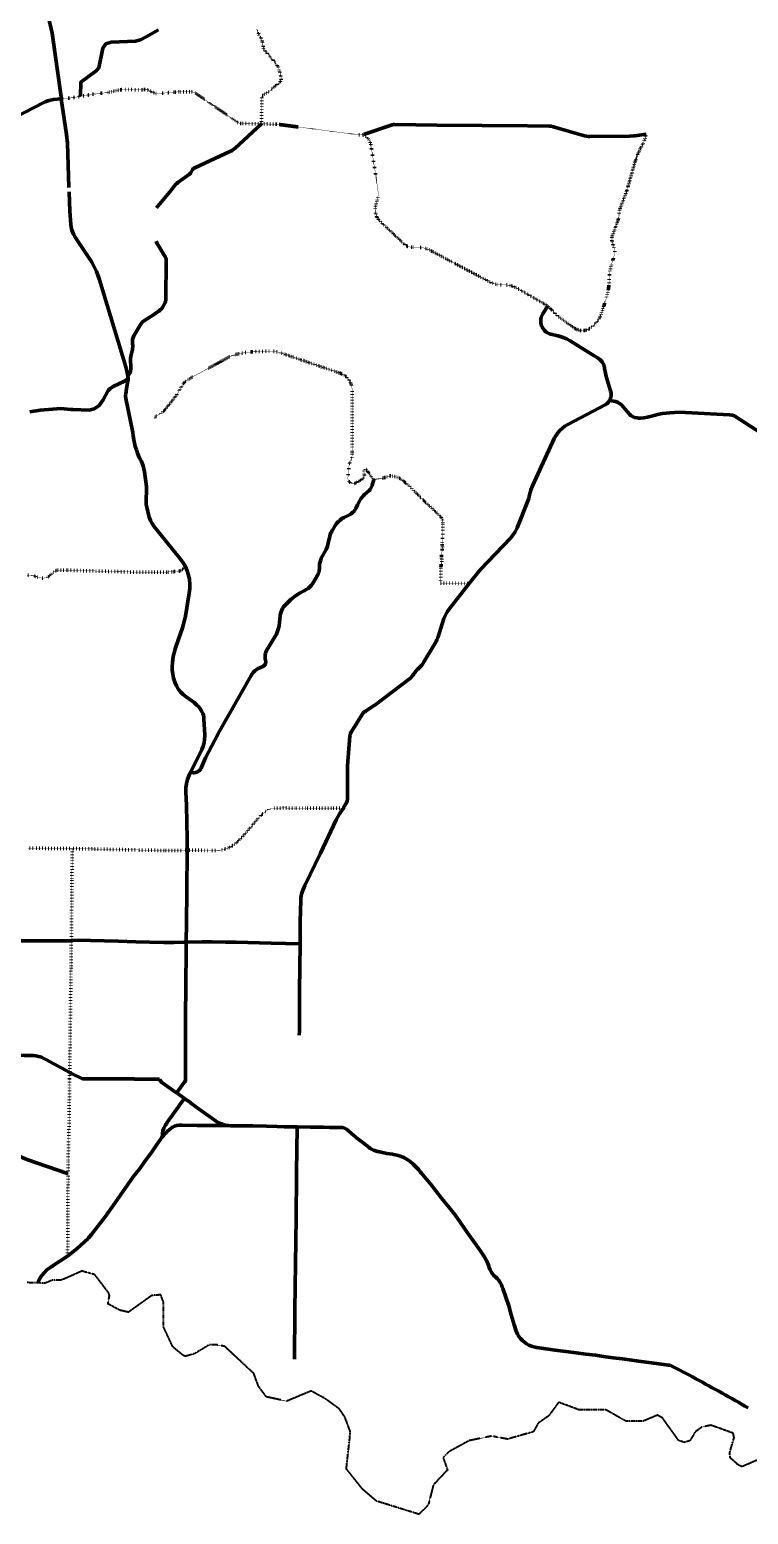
# Model space of a CAD drawing. Header units: feet. Extents: x -383819 to -15998, y -152022 to 104900.
# Drawn here: x -255877 to -214198, y -131442 to -45353 of the extents above; entities that cross this region are included whole.
import ezdxf

# ---------------------------------------------------------------- set-up
doc = ezdxf.new("R2010")
doc.units = ezdxf.units.FT
doc.linetypes.add('DOTTED', pattern=[1.5, 0.3, -1.2])
doc.linetypes.add('LONG_DASH_SHORT_DASH', pattern=[9.9, 6, -1.2, 1.5, -1.2])
for name, color, linetype, lineweight in [('11', 7, 'LONG_DASH_SHORT_DASH', 40), ('42', 7, 'DOTTED', 200), ('43', 7, 'DOTTED', 200), ('58', 7, 'Continuous', 200), ('59', 7, 'Continuous', 200), ('60', 7, 'Continuous', 200)]:
    doc.layers.add(name, color=color, linetype=linetype, lineweight=lineweight)

msp = doc.modelspace()

# ---------------------------------------------------------------- linework, layer by layer
at = {"layer": '11'}
for points in [[(-219465.39, -125694.33), (-220279, -126034), (-221307, -126034), (-222443, -125393), (-224015, -125384), (-225200, -124947), (-225770.25, -125728.66), (-226387.88, -126157.83), (-226662.37, -126655.67), (-228162, -127083), (-229094, -126908), (-230385, -127170), (-231559, -127811), (-231899, -128151), (-231647, -128869), (-232462, -129733), (-232763, -130908), (-233297, -131442), (-235764, -130675), (-236580, -129976), (-237511, -128811), (-237308, -126991), (-237288, -126622), (-237599, -125796), (-237909, -125340), (-238754, -124724), (-239559, -124292), (-240976, -124884), (-242151, -124631), (-242607, -124020), (-242879, -123272), (-244570, -121704), (-245075, -121607), (-245482, -121626), (-246301.84, -122123.64), (-246831, -122277), (-246979.51, -122226.64), (-247579.98, -121728.81), (-248111.82, -120578.63), (-248120.4, -119136.62), (-248274.8, -118716.04), (-248789.49, -118750.37), (-250151, -119723), (-250655, -119607), (-251335, -119238), (-251247.1, -118763.24), (-251296, -118607), (-252104, -117541), (-252851.2, -117338.39), (-253889.15, -117801.9), (-254103.6, -117870.57), (-254523.93, -117853.4), (-254977, -118036), (-256016, -118007)], [(-213495.04, -128217.84), (-214558.72, -128681.35), (-214781.75, -128578.35), (-215244.97, -128166.34), (-215279.28, -127874.51), (-215021.94, -126999), (-215073.41, -126741.5), (-216360.12, -126278), (-216891.96, -126381), (-217286.55, -126672.83), (-217578.21, -127170.67), (-217921.33, -127273.67), (-218247.3, -127153.5), (-219165.13, -125865.99), (-219465.39, -125694.33)]]:
    msp.add_lwpolyline(points, dxfattribs=at)
at = {"layer": '42'}
for points in [[(-242435.63, -50815.91), (-242409.29, -49259.95), (-242406.46, -49242.33), (-242401.8, -49225.09), (-242395.37, -49208.44), (-242387.23, -49192.55), (-242377.48, -49177.6), (-242366.22, -49163.75), (-242353.57, -49151.16), (-242339.67, -49139.95), (-242331.88, -49134.64), (-242131.38, -49020.61), (-241932, -48884.18), (-241754.01, -48733.35), (-241587.61, -48575.34), (-241381.92, -48415.22), (-241360.21, -48392.33), (-241341, -48367.3), (-241324.52, -48340.4), (-241310.95, -48311.93), (-241300.42, -48282.19), (-241293.06, -48251.51), (-241288.94, -48220.23), (-241288.12, -48188.69), (-241290.6, -48157.24), (-241296.1, -48127.28), (-241364.81, -47829.13), (-241397.5, -47699.25), (-241443.59, -47573.49), (-241502.57, -47453.24), (-241573.8, -47339.82), (-241625.87, -47270.88), (-242126.37, -46692.92), (-242260.86, -46529.38), (-242278.43, -46500.98), (-242299.1, -46459.67), (-242315.34, -46416.42), (-242326.97, -46371.71), (-242374.39, -46089.55), (-242385.45, -46037.23), (-242405.59, -45972.61), (-242432.38, -45910.45), (-242495.4, -45779.58), (-242599.31, -45579.91), (-242714.91, -45314.63)], [(-249611.68, -48846.76), (-250066.97, -48821), (-250401.71, -48816.31), (-250654.52, -48842.08), (-251414.13, -49006.04), (-252095.31, -49078.65), (-253468.21, -49310.54), (-254037.04, -49364.41)], [(-249595.29, -48849.11), (-249360.04, -48849.11), (-249211.4, -48816.31), (-249076.8, -48828.02), (-248557.13, -49059.91), (-248449.45, -49059.91)], [(-242435.63, -50815.91), (-243619.44, -50796.3), (-243640.34, -50796.35), (-243667.68, -50793.89), (-243694.61, -50788.58), (-243720.83, -50780.49), (-243746.07, -50769.7), (-243770.04, -50756.33), (-246272.84, -49028.39), (-246298.16, -49012.04), (-246334.83, -48992.82), (-246373.3, -48977.55), (-246413.15, -48966.37), (-246453.96, -48959.42), (-246495.27, -48956.78), (-246536.63, -48958.47), (-247122.8, -48956.63), (-247123.91, -48956.62), (-247445.61, -48971.18), (-248446, -49061.11)], [(-236493.1, -51420.1), (-236614.26, -51439.96), (-236736.82, -51447.04), (-236859.46, -51441.27), (-241434.37, -50847.61), (-241610.78, -50830.29), (-241663.21, -50828.71), (-242435.63, -50815.91)], [(-231329.54, -58851.33), (-232481.24, -58236.22), (-232513.52, -58216.75), (-232685.52, -58127.18), (-232865.94, -58056.08), (-233052.81, -58004.23), (-233244.07, -57972.19), (-233412.63, -57961.85), (-233437.42, -57960.33), (-233462.63, -57961.41), (-233610.87, -57967.88), (-233643.96, -57970.42), (-233718.28, -57970.48), (-233792.2, -57962.77), (-233864.92, -57947.37), (-233935.62, -57924.46), (-234003.54, -57894.29), (-234067.94, -57857.18), (-234128.1, -57813.54), (-235551.72, -56470.13), (-235587.5, -56433.15), (-235650.17, -56357.12), (-235704.55, -56274.94), (-235750.04, -56187.54), (-235786.14, -56095.85), (-235812.46, -56000.9), (-235828.72, -55903.71), (-235834.72, -55805.36), (-235830.41, -55706.92), (-235815.84, -55609.47), (-235681.43, -55061.87), (-235667.16, -54943.33), (-235665.35, -54823.95), (-235668.46, -54772.17), (-235775.39, -53982.09), (-236081.83, -52086.97), (-236098.18, -51996.77), (-236123.86, -51908.76), (-236158.61, -51823.93), (-236202.03, -51743.19), (-236253.65, -51667.43), (-236312.91, -51597.49), (-236352.32, -51558.2), (-236385.66, -51529.96), (-236421.78, -51505.35), (-236460.26, -51484.66), (-236500.7, -51468.11), (-236542.65, -51455.87), (-236585.64, -51448.08), (-236629.22, -51444.83), (-236638.45, -51444.73)], [(-225836.64, -61388.41), (-225894.48, -61343.03), (-226099.15, -61214.57), (-227609.93, -60340.34), (-227711.27, -60289.4), (-227861.2, -60230.12), (-228016.51, -60186.82), (-228175.49, -60160), (-228336.41, -60149.95), (-228427.45, -60154.08), (-228602.82, -60148.09), (-228776.6, -60123.79), (-228946.9, -60081.47), (-229111.83, -60021.57), (-231284.77, -58875.24), (-231329.54, -58851.33)], [(-253411.39, -92835.56), (-253436.39, -92836.09), (-255570.59, -92819.71), (-255969.35, -92814.76)], [(-253461.36, -98139.93), (-253442.28, -96299.63), (-253427.87, -94625.31), (-253411.62, -92860.56), (-253411.39, -92835.56)], [(-249663.72, -92916.11), (-253386.39, -92836.06), (-253411.39, -92835.56)], [(-246740.15, -92937.23), (-246955.35, -92941.56), (-248082.28, -92946.66), (-248713.58, -92938.46), (-249666.09, -92918.83)], [(-253555.94, -105828.75), (-253517.97, -102715.12), (-253494.58, -100840.68), (-253494.27, -100815.68), (-253493.12, -100790.68), (-253479.43, -99734.48), (-253461.37, -98140.67), (-253461.36, -98139.93)], [(-253589.96, -108796.21), (-253566.39, -106171.67), (-253555.94, -105828.75)], [(-253650.63, -111680.32), (-253645.86, -110916.35), (-253590.1, -108811.49), (-253589.96, -108796.21)], [(-253677.02, -116468.61), (-253676.85, -116438.26), (-253671.62, -115480.16), (-253665.89, -114124.05), (-253650.63, -111680.32)]]:
    msp.add_lwpolyline(points, dxfattribs=at)
at = {"layer": '43'}
for points in [[(-225836.64, -61388.41), (-225704.36, -61492.18), (-225530.87, -61660.39), (-225403.84, -61809.36), (-225313.44, -61904.04), (-225175.34, -62024.86), (-224264.09, -62668.73), (-224213.94, -62699.34), (-224138.42, -62736.67), (-224059.41, -62765.9), (-223977.79, -62786.72), (-223894.43, -62798.89), (-223810.26, -62802.27), (-223726.19, -62796.84), (-223643.15, -62782.66), (-223562.05, -62759.87), (-223483.78, -62728.73), (-223409.19, -62689.57), (-223339.1, -62642.84), (-223115.54, -62438.5), (-222914.56, -62211.91), (-222903.64, -62198.13), (-222853.01, -62126.81), (-222810.11, -62050.59), (-222778.02, -61977.22), (-222625.73, -61520.2), (-222407.42, -60830.71), (-222330.21, -60520.69), (-222285.83, -60204.29), (-222278.57, -60100.63), (-222261.53, -59703.69), (-222231.77, -59397.72), (-222170.2, -59096.53), (-222136.57, -58977.39), (-221969.78, -58432.53), (-221954.33, -58351.23), (-221947.47, -58268.77), (-221949.27, -58186.04), (-221959.7, -58103.94), (-221978.66, -58023.39), (-221983.71, -58006.73), (-222086.92, -57691.98), (-222103.1, -57624.66), (-222112.16, -57556.02), (-222114, -57486.8), (-222108.58, -57417.77), (-222095.99, -57349.69), (-222076.34, -57283.3), (-222067.11, -57258.76), (-221781.04, -56480.66), (-221743.85, -56378.07), (-221717.58, -56272.15), (-221702.53, -56164.07), (-221701.15, -56146.32), (-221690.98, -55910.43), (-221669.38, -55812.14), (-221637.63, -55716.65), (-221619.96, -55674.53), (-221308.18, -54857.92), (-221298.65, -54832.97), (-221290.58, -54807.92), (-221140, -54340.29), (-220776.46, -53033.73), (-220622.09, -52592.93), (-220422.49, -52170.68), (-220319.28, -51989.3), (-220247.92, -51839.61), (-220192.59, -51683.28), (-220192.46, -51682.83), (-220122.57, -51407.59)], [(-236827.49, -71562.42), (-236853.72, -71579.62), (-236924.94, -71626.31), (-236951.88, -71641.71), (-236982.77, -71655.47), (-237014.93, -71665.92), (-237048, -71672.95), (-237081.63, -71676.49), (-237115.44, -71676.49), (-237149.07, -71672.96), (-237182.14, -71665.93), (-237214.3, -71655.48), (-237245.19, -71641.73), (-237274.47, -71624.83), (-237301.83, -71604.96), (-237326.95, -71582.33), (-237349.58, -71557.21), (-237369.46, -71529.86), (-237386.36, -71500.58), (-237400.12, -71469.69), (-237410.57, -71437.53), (-237417.6, -71404.46), (-237421.14, -71370.83), (-237421.14, -71337.02), (-237357.08, -70665.35), (-237345.15, -70580.61), (-237324.43, -70497.58), (-237295.15, -70417.17), (-237289.56, -70404.32), (-237231.04, -70265.31), (-237199.18, -70163.05), (-237178.18, -70058.02), (-237168.27, -69951.36), (-237169.57, -69844.26), (-237170.69, -69828.77), (-237180.98, -69690), (-237177.48, -66300.58), (-237176.71, -66280.9), (-237179.2, -66172.77), (-237192.97, -66065.49), (-237217.89, -65960.23), (-237253.67, -65858.16), (-237299.92, -65760.39), (-237356.14, -65667.98), (-237421.71, -65581.96), (-237495.91, -65503.27), (-237577.93, -65432.76), (-237666.88, -65371.21), (-237761.76, -65319.3), (-237861.56, -65277.59), (-241378.65, -64073.77), (-241491.91, -64043.57), (-241702.6, -64005.31), (-241916.14, -63989.29), (-242978.51, -64031.92), (-243347.45, -64073.63), (-243798.23, -64155.52), (-243961.62, -64195.96), (-244152.41, -64263.14), (-244335.14, -64349.9), (-246630.16, -65597.47), (-246699.76, -65638.2), (-246792.21, -65704.07), (-246877.27, -65779.24), (-246954, -65862.88), (-247021.57, -65954.09), (-247238.62, -66340.88), (-247263.89, -66385.1), (-247378.99, -66559.12), (-247869.67, -67197.64), (-247980.17, -67337.72), (-248104.71, -67465.48), (-248241.92, -67579.52), (-248390.3, -67678.6), (-248448.16, -67711.49), (-248448.74, -67711.87), (-248596.58, -67818.34), (-248667.4, -67881.58)], [(-235925.82, -71435.74), (-236116.49, -71204.64), (-236323.73, -70892.88), (-236329.18, -70884.57), (-236335.56, -70876.76), (-236342.72, -70869.65), (-236350.59, -70863.33), (-236359.07, -70857.87), (-236368.08, -70853.32), (-236377.51, -70849.74), (-236387.26, -70847.17), (-236397.24, -70845.63), (-236407.31, -70845.14), (-236417.39, -70845.7), (-236427.35, -70847.32), (-236437.08, -70849.97), (-236446.49, -70853.62), (-236455.46, -70858.23), (-236463.9, -70863.76), (-236471.72, -70870.14), (-236478.82, -70877.3), (-236485.14, -70885.17), (-236490.61, -70893.65), (-236495.15, -70902.66), (-236498.73, -70912.09), (-236501.31, -70921.85), (-236502.85, -70931.82), (-236503.34, -70941.9), (-236502.77, -70951.97), (-236493.51, -71001.02), (-236466.53, -71142.45), (-236465.44, -71155.21), (-236465.14, -71184.65), (-236467.92, -71213.97), (-236473.75, -71242.83), (-236482.56, -71270.92), (-236494.27, -71297.94), (-236508.73, -71323.59), (-236525.79, -71347.59), (-236545.27, -71369.67), (-236566.96, -71389.59), (-236590.6, -71407.14), (-236592.83, -71408.6), (-236827.49, -71562.42)], [(-230383.28, -77459.61), (-230411.78, -77459.52), (-232046.28, -77454.59), (-232024.82, -76578.08), (-232021.76, -76459.81), (-232006.35, -76342.51), (-231978.76, -76227.46), (-231972.03, -76205.52), (-231967.01, -76177.17), (-231964.99, -76148.45), (-231965.98, -76119.67), (-231969.97, -76091.15), (-231976.91, -76063.21), (-231979.1, -76056.37), (-231988.78, -76015.63), (-231994.16, -75974.09), (-231995.16, -75932.22), (-231992.89, -75899.58), (-231957.48, -75543.94), (-231942.11, -75442.08), (-231937.38, -75382.26), (-231938.93, -75322.27), (-231945.6, -75269.11), (-231953.44, -75191.13), (-231953.08, -75112.76), (-231951.61, -75092.06), (-231907.69, -74478.89), (-231910.53, -74120.45), (-231911.35, -73920.42), (-231911.73, -73913.43), (-231918.05, -73858.08), (-231930.13, -73803.69), (-231947.82, -73750.87), (-231970.93, -73700.18), (-231999.22, -73652.19), (-232032.37, -73607.41), (-232070.02, -73566.35), (-232478.83, -73156.84), (-232837.27, -72831.83), (-232841.86, -72828.09), (-233058.18, -72628.92), (-233322.14, -72358.71), (-233385.62, -72286.75), (-233809.55, -71861.28), (-234198.59, -71525.74), (-234314.05, -71433.93), (-234385.84, -71388.78), (-234474.75, -71344.23), (-234567.83, -71309.22), (-234839.17, -71232.35), (-234863.85, -71227.13), (-234898.36, -71223.03), (-234933.12, -71222.57), (-234967.74, -71225.73), (-235001.83, -71232.5), (-235035.03, -71242.8), (-235291.7, -71327.57), (-235329.31, -71340.44), (-235436.84, -71368.89), (-235546.76, -71385.95), (-235925.82, -71435.74)], [(-248772.43, -76809.24), (-247909.23, -76804.18), (-247582.44, -76787.98), (-247569.94, -76786.68), (-247234.79, -76753.14), (-247193.96, -76746.02), (-247154.11, -76734.68), (-247115.65, -76719.23), (-247079.02, -76699.85), (-247044.62, -76676.74), (-247012.82, -76650.17), (-246988.77, -76625.81), (-246949.16, -76582.04), (-246914.34, -76534.38), (-246884.69, -76483.33), (-246880.58, -76474.62), (-246868.6, -76449.21)], [(-256024.34, -76995.27), (-255799.61, -76981.21), (-255677.89, -77014), (-255345.49, -77126.43), (-255111.4, -77159.23), (-254830.5, -77117.07), (-254493.42, -76798.51), (-254324.88, -76700.14), (-253952.7, -76700.14), (-253737.34, -76700.14)], [(-253737.34, -76695.45), (-249453.58, -76817.25), (-248767.73, -76812.57)], [(-246740.15, -92937.23), (-246725.92, -92936.94), (-245447.38, -92941.78), (-244987.06, -92944.91), (-244962.05, -92945.08), (-244937.06, -92941.93), (-244768.46, -92920.68), (-244578.49, -92876.17), (-244394.2, -92812.06), (-244217.63, -92729.02), (-244050.71, -92627.99), (-243895.26, -92510.06), (-243752.99, -92376.53), (-243728.94, -92351), (-243597.56, -92214.75), (-243193.47, -91759.76), (-242631.39, -91085.02), (-242468.9, -90917.49), (-242393.25, -90850.39), (-242182.82, -90672.07), (-242174.34, -90665.39), (-242103.79, -90616.27), (-242028.49, -90574.8), (-241949.27, -90541.43), (-241866.99, -90516.52), (-241782.56, -90500.35), (-241696.9, -90493.09), (-241214, -90483.98), (-240478.1, -90487.78), (-239844.64, -90488.25), (-238952.07, -90497.16), (-238318.74, -90501.66), (-237733.49, -90500.56), (-237710.04, -90500.21), (-237684.67, -90501.69)]]:
    msp.add_lwpolyline(points, dxfattribs=at)
at = {"layer": '58'}
for points in [[(-247214.04, -108873.74), (-247034.03, -108869.37), (-246164.96, -108889.7), (-245806.61, -108891.87), (-245509.65, -108891.98), (-244802.93, -108898.87), (-244234.01, -108908.12), (-243714.16, -108909.98), (-243104.69, -108918.48), (-242935.48, -108922.03)], [(-242935.48, -108922.03), (-242148.41, -108938.52), (-241530.23, -108960.54), (-241117.7, -108969.33), (-240719.64, -108965.71), (-240372.25, -108976.57)], [(-240369.53, -108977.48), (-239592.44, -108987.43), (-238828.68, -108997.39), (-238493.95, -109002.82), (-237751.9, -109020.02)], [(-249873.65, -111870.69), (-249474.6, -111375.53), (-249172.26, -110953.45), (-248811.21, -110462.95), (-248533.52, -110056.14), (-248278.96, -109670.4)], [(-249873.65, -111870.69), (-250936.35, -113392.9), (-251506.86, -114184.26), (-252310.87, -115228.49)], [(-252489.1, -115440.48), (-253116.61, -116019.41), (-253674.97, -116467.28), (-254567.56, -117045.21)], [(-255427.43, -118023.43), (-255366.47, -117912.99), (-255343.21, -117872.51), (-255220.98, -117674.88), (-255059.83, -117463.8), (-254877.5, -117270.73), (-254774.74, -117186.51), (-254595.29, -117063.17), (-254567.56, -117045.21)]]:
    msp.add_lwpolyline(points, dxfattribs=at)
for centre, radius, start, end in [((-244686.52, -112551.58), 4603.94, 130.83557, 136.93441), ((-247133.6, -109770.15), 900.01, 95.1281, 128.7547), ((-246491.81, -110997.61), 2226.07, 134.42579, 143.40074), ((-253623.43, -114305.87), 1604.38, 314.99312, 324.89619)]:
    msp.add_arc(centre, radius, start, end, dxfattribs=at)
at = {"layer": '59'}
msp.add_line((-248209.35, -106407.08), (-247354.2, -106999.49), dxfattribs=at)
for points in [[(-254039.38, -49385.49), (-254582.43, -45547.23), (-254623.91, -45302.25), (-254681.07, -45060.46), (-254753.67, -44822.84), (-254841.41, -44590.38), (-254916.28, -44421.4)], [(-279070.82, -50273.54), (-279049.4, -50273.79), (-278774.54, -50276.92), (-278596.2, -50278.95), (-277155.31, -50295.36), (-276449.48, -50305), (-275630.85, -50322.02), (-274230.62, -50351.13), (-272879.21, -50369.57), (-269034.07, -50414.91), (-263664.49, -50472.21), (-259720.76, -50525.31), (-258033.62, -50548.03), (-257207.07, -50557.63), (-257062.25, -50556.36), (-256972.63, -50543.89), (-256905.5, -50523.48), (-256780.18, -50468.31), (-255050.33, -49571.93), (-254974.83, -49531.36), (-254820.15, -49474.49), (-254660.69, -49432.87), (-254503.73, -49407.56), (-254030.02, -49357.38)], [(-253603.37, -54499.17), (-253604.12, -54479.51), (-253674.21, -51936.24), (-253739.75, -51430.31), (-254048.74, -49366.75), (-254020.65, -49357.38), (-254123.65, -49390.17)], [(-248523.9, -55683.27), (-247667.21, -54655.49), (-247482.94, -54408.31), (-247419.07, -54333.99), (-247347.77, -54266.75), (-247289.12, -54220.85), (-246612.43, -53730.83), (-246580.36, -53706.21), (-246551.04, -53678.37), (-246524.79, -53647.61), (-246501.9, -53614.28), (-246483.47, -53580.53), (-246425.03, -53469.28), (-246407.84, -53443.82), (-246388.09, -53420.3), (-246365.99, -53398.98), (-246341.78, -53380.08), (-246315.72, -53363.81), (-246296.91, -53354.26), (-244259.26, -52423.24), (-244130.94, -52349.07), (-244011.08, -52261.9), (-243981.96, -52237.64), (-242435.7, -50819.88), (-242435.63, -50815.91)], [(-251883.03, -59687.77), (-251940.39, -59524.26), (-252006.1, -59367.03), (-252038.78, -59292.03), (-252150.14, -59062.95), (-252275.65, -58841.32), (-253117.66, -57552.88), (-253270.97, -57329.41), (-253313.27, -57255.27), (-253381.85, -57110.34), (-253435.65, -56959.31), (-253473.54, -56806.09), (-253474.14, -56803.67), (-253496.94, -56644.97), (-253551.32, -55872.43), (-253593.1, -54770.19), (-253593.91, -54748.99)], [(-250164.09, -65572.03), (-250201.88, -65331.73), (-250306.58, -64909.18), (-251822.68, -59859.82), (-251940.39, -59524.26), (-252006.1, -59367.03), (-252074.24, -59215.03), (-252275.65, -58841.32), (-253117.66, -57552.88), (-253270.97, -57329.41), (-253297.97, -57283.15), (-253372.57, -57132.32), (-253430.99, -56974.52), (-253472.6, -56811.47), (-253473.39, -56806.09)], [(-248595.96, -61808.39), (-248388.3, -61671.25), (-248308.47, -61606.52), (-248235.85, -61533.81), (-248171.22, -61453.9), (-248128.65, -61390.13), (-248032.49, -61217.09), (-248009.91, -61170.06), (-247992.36, -61120.92), (-247980.05, -61070.23), (-247973.74, -61025.65), (-247961.2, -58696.91), (-247962.06, -58681.33), (-247966.61, -58646.82), (-247974.74, -58612.97), (-247986.36, -58580.16), (-248001.35, -58548.74), (-248075.93, -58433.78), (-248479.64, -57752.66), (-248493.81, -57726.11), (-248546.58, -57610.9)], [(-250159.41, -65398.7), (-250033.01, -65211.32), (-250009.6, -64958.35), (-250033.01, -64466.47), (-250014.28, -64288.45), (-249911.28, -63899.63), (-249897.24, -63679.46), (-249915.96, -63543.6), (-249906.6, -63298.81), (-249841.06, -63102.06), (-249475.88, -62493.06), (-249340.11, -62300.99), (-248586.36, -61804.43)], [(-225326.11, -63092.01), (-225659.21, -63011.99), (-225737.92, -62985), (-225813.38, -62949.92), (-225884.75, -62907.16), (-225951.27, -62857.16), (-226012.2, -62800.49), (-226066.87, -62737.76), (-226114.68, -62669.66), (-226155.11, -62596.93), (-226187.72, -62520.37), (-226212.14, -62440.83), (-226228.12, -62359.17), (-226235.48, -62276.29), (-226234.13, -62193.09), (-226224.09, -62110.48), (-226205.47, -62029.38), (-226178.48, -61950.67), (-226143.4, -61875.22), (-226127.09, -61845.95), (-225851.43, -61411.71), (-225836.64, -61388.41)], [(-222538.01, -64992.63), (-222540.96, -64972.63), (-222546.04, -64937.44), (-222562.65, -64863.14), (-222586.94, -64790.98), (-222618.65, -64721.76), (-222657.41, -64656.24), (-222702.81, -64595.12), (-222813.77, -64486.82), (-222966.99, -64362.99), (-223132.32, -64255.85), (-224531.39, -63396.91), (-224733.21, -63285.85), (-224945.53, -63196.48), (-225166.03, -63129.81), (-225231.03, -63114.85), (-225326.11, -63092.01)], [(-226856.14, -72201.22), (-226806.52, -72031.44), (-226715.36, -71809.05), (-225450.57, -69064.39), (-225358.18, -68896.61), (-225248.76, -68739.4), (-225123.51, -68594.49), (-224983.8, -68463.47), (-224831.16, -68347.77), (-224667.26, -68248.66), (-224660.95, -68245.3), (-222499.82, -67110.16), (-222438.8, -67070.17), (-222382.3, -67024.03), (-222330.93, -66972.23), (-222285.25, -66915.34), (-222245.77, -66853.99), (-222212.92, -66788.86), (-222187.06, -66720.64), (-222168.47, -66650.09), (-222157.36, -66577.99), (-222153.84, -66505.12), (-222157.96, -66432.29), (-222169.67, -66360.28), (-222188.09, -66292.2), (-222433.31, -65470.47), (-222485.08, -65267.88), (-222538.01, -64992.63)], [(-253374.95, -67380.32), (-252431.49, -67406.76), (-252142.11, -67335.78), (-251842.48, -67143.71), (-251617.76, -66820.47), (-251327.5, -66277.06), (-251219.82, -66174), (-251031.18, -66043.94), (-250386.48, -65738.33), (-250166.44, -65579.05)], [(-249899.58, -68720.08), (-250294.54, -66732.85), (-250314.7, -66604.68), (-250316.61, -66570.79), (-250314.97, -66531.89), (-250309.28, -66493.38), (-250253.32, -66165), (-250178.46, -65733.31), (-250168.92, -65628.53), (-250169.69, -65573.52)], [(-255869.9, -67509.11), (-255270.64, -67415.41), (-254067.44, -67321.72), (-253493.21, -67377.01), (-253374.95, -67380.32)], [(-249415.18, -70352.66), (-249457.51, -70282.99), (-249522.82, -70151.89), (-249621.46, -69908.66), (-249689.56, -69724.68), (-249753.32, -69527.9), (-249818.86, -69240.6), (-249874.07, -68906.91), (-249904.08, -68707.09)], [(-248730.08, -74055.49), (-248779.4, -73979.96), (-248869.46, -73804.32), (-248940.67, -73620.22), (-248964.21, -73542.81), (-249085.57, -73034.56), (-249114.09, -72885.6), (-249126.88, -72734.48), (-249125.98, -72618.89), (-249102.94, -72056.98), (-249100.37, -72021.19), (-249100.55, -71933.2), (-249109.92, -71845.72), (-249215.69, -70999.25), (-249215.87, -70998.22), (-249248.38, -70815.29), (-249299.83, -70636.77), (-249360.85, -70483.72), (-249418.76, -70360.63)], [(-226910.84, -72443.94), (-226904.14, -72412.16), (-226873.94, -72262.13), (-226856.14, -72201.22)], [(-230383.28, -77459.61), (-230157.97, -77169.78), (-229723.82, -76664.17), (-227990.47, -74838.02), (-227847.86, -74662.82), (-227724.34, -74473.66), (-227621.27, -74272.64), (-227606.42, -74238.73), (-226964.45, -72638.63), (-226930.95, -72531.24), (-226929.4, -72526.28)], [(-226929.4, -72526.28), (-226925.73, -72514.51), (-226910.84, -72443.94)], [(-246868.6, -76449.21), (-246972.85, -76262.77), (-247123.96, -76048.65), (-247204.39, -75951.62), (-248671.48, -74145.23), (-248739.86, -74040.52)], [(-246547.07, -88418.42), (-245892.91, -87097.96), (-245818.83, -86908.27), (-245764.99, -86711.88), (-245731.97, -86510.93), (-245720.13, -86307.63), (-245721.12, -86233.38), (-245769.62, -85341.85), (-245780.42, -85225.05), (-245803.37, -85110.01), (-245838.22, -84998.01), (-245884.58, -84890.26), (-245941.96, -84787.95), (-246009.71, -84692.19), (-246087.1, -84604.05), (-246173.29, -84524.47), (-246174.94, -84523.1), (-246346, -84376.75), (-246803.72, -84040.8), (-246974.71, -83902.79), (-247130.33, -83747.66), (-247239.77, -83616.1), (-247359.65, -83407.2), (-247457.03, -83186.92), (-247530.86, -82957.67), (-247580.31, -82721.96), (-247604.86, -82482.37), (-247606.65, -82298.27), (-247597.31, -82051.56), (-247547.74, -81702.73), (-247461.98, -81360.99), (-247430.3, -81263.26), (-247244.83, -80704.55), (-247019.11, -80037.58), (-246896.15, -79602.24), (-246846.88, -79361.39), (-246623.91, -78023), (-246592.94, -77762.77), (-246589.34, -77500.73), (-246613.15, -77239.75), (-246664.1, -76982.68), (-246741.65, -76732.35), (-246844.95, -76491.5), (-246868.6, -76449.21)], [(-237438.64, -89158.44), (-237438.72, -88881.68), (-237438.96, -88043.4), (-237304.33, -86322.68), (-237297.44, -86267.57), (-237284.82, -86213.47), (-237266.61, -86161), (-237243.02, -86110.71), (-237226.49, -86081.98), (-236595.13, -85060.16), (-236564.55, -85014.78), (-236529.4, -84972.85), (-236490.06, -84934.82), (-236446.96, -84901.12), (-236404.07, -84874.06), (-235891.72, -84539.55), (-235868.34, -84522.39), (-233850.23, -83002.19), (-233774.45, -82935.26), (-233706.09, -82860.78), (-233645.88, -82779.56), (-233618.16, -82735.2), (-233522.9, -82600.21), (-233414.05, -82475.92), (-233393.48, -82455.16), (-233367.99, -82430.13), (-233228.92, -82299.41), (-233147.96, -82215.25), (-233076.24, -82123.09), (-233027.19, -82046.24), (-232304.01, -80823.11), (-232260.44, -80741.48), (-232225.64, -80655.74), (-232213.12, -80616.66), (-231855.41, -79503.06), (-231767.72, -79303.87), (-231659.7, -79114.94), (-231558.02, -78970.76), (-230383.28, -77459.61)], [(-246791.06, -90326.62), (-246823.66, -89558.94), (-246813.47, -89310.51), (-246777.37, -89064.51), (-246715.75, -88823.63), (-246629.29, -88590.51), (-246599.33, -88523.93), (-246547.07, -88418.42)], [(-237657.98, -90427), (-237588.97, -90325.72), (-237574.69, -90307.9), (-237535.72, -90251.64), (-237502.85, -90191.62), (-237476.43, -90128.49), (-237456.75, -90062.94), (-237444.04, -89995.69), (-237438.42, -89927.49), (-237438.63, -89184.29), (-237438.64, -89158.44)], [(-246740.15, -92937.23), (-246746.85, -92273.3), (-246790.3, -90344.42)], [(-240151.19, -95846.4), (-240148.26, -95730.09), (-240145.48, -95694.64), (-240126.29, -95562.68), (-240093.4, -95433.46), (-240053.48, -95306.97), (-239921.64, -94974.49), (-239016.44, -93099.7), (-238093.87, -91177.52), (-237914.53, -90832.15), (-237859.13, -90737.77), (-237788.38, -90640.95), (-237701.9, -90524.83), (-237629.29, -90427.32)], [(-246797.56, -98263.63), (-246782.65, -97129.8), (-246767.94, -95336.31), (-246740.12, -92940.5), (-246740.15, -92937.23)], [(-240189.74, -98359.96), (-240189.59, -98347.24), (-240181.94, -97065.06), (-240151.19, -95846.4)], [(-249721.71, -98244.14), (-250747.62, -98213.22), (-252353.29, -98169.15), (-253461.36, -98139.93)], [(-253461.36, -98196.57), (-253464.32, -98196.49), (-254452.38, -98191.9), (-254759.83, -98191.9), (-255409.91, -98190.75), (-255885.22, -98187.4), (-256266.8, -98184.06), (-257850.04, -98180.71), (-258775.19, -98171.09)], [(-246797.56, -98263.63), (-246928.38, -98264.91), (-247508.6, -98277.3), (-248088.31, -98290.81), (-248922.1, -98269.81), (-249723.56, -98248.13)], [(-246836.07, -103568.12), (-246830.86, -102453.8), (-246817.48, -100927.51), (-246814.6, -100272.69), (-246806.49, -99241.15), (-246800.68, -98501.3), (-246797.56, -98263.63)], [(-241881.21, -98321.75), (-243894.86, -98272.13), (-244519.4, -98269.91), (-245287.84, -98253.47), (-245870.6, -98254.53), (-246797.56, -98263.63)], [(-240189.74, -98359.96), (-240214.05, -98359.52), (-241045.91, -98344.5), (-241881.21, -98321.75)], [(-240241.25, -103659.79), (-240234.86, -103422.42), (-240221.39, -101080.57), (-240189.74, -98359.96)], [(-246817.2, -100864.7), (-246817.48, -100927.51), (-246830.86, -102453.8), (-246836.11, -103576.57), (-246837.3, -104412.22), (-246839.59, -105336.19), (-246830.52, -106166.14), (-246833.06, -106238.35), (-246837.26, -106300.5), (-246875.24, -106351.48), (-247278.74, -106904.89), (-247352.47, -107000.91)], [(-253555.94, -105828.75), (-254937.9, -105071.12), (-255050.87, -105006.81), (-255200.12, -104939.53), (-255355.58, -104888.21), (-255515.56, -104853.43), (-255678.29, -104835.56), (-256198.56, -104841.27), (-258830.44, -104775.55), (-258846.59, -104775.44)], [(-254937.9, -105071.12), (-253553.85, -105829.89), (-253490.02, -105860.23)], [(-253490.02, -105860.23), (-252815.85, -106180.7), (-251049.17, -106191.08), (-249880.09, -106198.68), (-249801.61, -106198.78)], [(-249815.94, -106202.03), (-249166.52, -106206.91), (-248498.91, -106206.46), (-248341.85, -106206.21)], [(-246901.5, -107328.93), (-247140.24, -107656.63), (-247268.9, -107827.24), (-247476.18, -108117.81), (-247615.92, -108318.18), (-247823.15, -108608.77), (-247876.77, -108688.26)], [(-247352.3, -107001.34), (-246903.24, -107320.84), (-246538.54, -107585.76)], [(-246540.61, -107587.69), (-246175.97, -107854.64), (-245768.15, -108151.11), (-245318.99, -108473.02), (-244962.54, -108729.12)], [(-218735.84, -122789.72), (-218829.34, -122784.72), (-219527.83, -122693.66), (-220414.48, -122578.38), (-220948.77, -122506.72), (-221493.12, -122434.76), (-222027.49, -122365.11), (-222587.91, -122292.6), (-223061.9, -122220.91), (-223628.4, -122150.24), (-224188.83, -122077.73), (-224778.93, -121992.24), (-225407.56, -121915.54), (-225945.89, -121843.76), (-226461.92, -121766.7), (-226478.84, -121763.43), (-226630.76, -121733.67), (-226778.75, -121688.19), (-226921.16, -121627.5), (-227056.45, -121552.25), (-227183.14, -121463.27), (-227299.83, -121361.53), (-227405.25, -121248.16), (-227498.24, -121124.38), (-227577.78, -120991.57), (-227643, -120851.17), (-227653.6, -120824.06), (-227783.1, -120460.26), (-227951.8, -119884.33), (-228096.22, -119361.38), (-228259.36, -118855.91), (-228432.51, -118348.13), (-228466.15, -118261.87), (-228520.86, -118128.72), (-228589.19, -118002.02), (-228670.38, -117883.16), (-228763.56, -117773.43), (-228867.7, -117674.05), (-228910.69, -117638.61), (-228943.32, -117604.27), (-229031.75, -117497.08), (-229108.48, -117381.23), (-229172.69, -117258), (-229223.66, -117128.73), (-229269.59, -116997.19), (-229372.27, -116769.39), (-229556.17, -116426.5), (-229701.93, -116199.75), (-229974.06, -115819.28), (-230288.66, -115389.25), (-230612.4, -114932.76), (-230903.11, -114509.52), (-231213.2, -114065.53), (-231540.29, -113647.14), (-231812.74, -113316.55), (-231987.67, -113104.29), (-232330.54, -112677.34), (-232651.67, -112261.13), (-233005.24, -111851.9), (-233166, -111646.85), (-233185.6, -111621.85), (-233207.58, -111596.85), (-233319.59, -111456.47), (-233512.33, -111256.73), (-233636.08, -111131.53), (-233802.44, -110988.86), (-233982.8, -110864.36), (-234175.2, -110759.4), (-234377.5, -110675.13), (-234587.51, -110612.46), (-234777.92, -110576.78), (-234802.92, -110572.09), (-234827.92, -110566.04), (-235159.91, -110514.35), (-235672.48, -110407.41), (-235688.47, -110404.07), (-235722.48, -110394.78), (-235816.65, -110369.04), (-235941.03, -110320.58), (-236059.65, -110259.39), (-236144.54, -110203.76), (-236148.56, -110201.13), (-236194.54, -110165.33), (-236533.82, -109901.2), (-236927.32, -109606), (-236952.86, -109585.33), (-236980, -109559.08), (-237079.51, -109473.99), (-237215.21, -109358.12), (-237387.55, -109211.02), (-237511.49, -109102.4), (-237581.15, -109064.38), (-237658.95, -109034.5), (-237727.7, -109020.93), (-237751.9, -109020.02)]]:
    msp.add_lwpolyline(points, dxfattribs=at)
for centre, radius, start, end in [((-247922.63, -106064.35), 446.93, 198.2154, 230.12481), ((-247235.56, -109410.11), 941.65, 146.93549, 187.21315), ((-265697.46, -96175.77), 21774.74, 324.25419, 324.92607), ((-245158.6, -108983.99), 321.56, 16.0152, 52.431), ((-243836.36, -105990.52), 2961.11, 247.64631, 259.8792)]:
    msp.add_arc(centre, radius, start, end, dxfattribs=at)
msp.add_spline([(-214209.19, -125268.6), (-217245.65, -123579.24), (-218735.84, -122789.72)], degree=3, dxfattribs=at)
at = {"layer": '60'}
for points in [[(-252927.48, -49214.5), (-252919.28, -48397.05), (-252029.76, -47736.52), (-251870.58, -47567.88), (-251641.18, -46427.18), (-251463.28, -46178.9), (-251144.91, -46085.21), (-249747.44, -46010.25), (-249447.82, -45935.3), (-249115.42, -45776.03), (-248413.17, -45354.41)], [(-220122.57, -51407.59), (-220770.16, -51500), (-220857.72, -51511.29), (-221079.51, -51523.53), (-223382.04, -51548.21), (-223457.38, -51545.82), (-223575.56, -51531.9), (-223691.63, -51505.71), (-225439.11, -51003.74), (-225496.5, -50985.86), (-225623.92, -50956.62), (-225753.69, -50940.86), (-226998.89, -50922.82), (-232253.73, -50880.11), (-234689.78, -50854.62), (-234691.29, -50854.58), (-234768.58, -50856.41), (-234845.25, -50866.32), (-234920.46, -50884.19), (-236396.85, -51394.78), (-236493.1, -51420.1)], [(-222243.77, -66850.88), (-221895.56, -66918.4), (-221793.65, -66951.69), (-221733.77, -66983.79), (-221603.42, -67069.93), (-221554.12, -67114.31), (-221353.03, -67333.55), (-221075.47, -67676.12), (-221019.45, -67725.23), (-220951.01, -67772.31), (-220882.57, -67806.55), (-220795.52, -67835.52), (-220643.04, -67868.6), (-220559.63, -67879.3), (-220465.73, -67880.94), (-220253.8, -67862.18), (-220048.01, -67827.08), (-219295.66, -67634.29), (-219172.9, -67611.26), (-218753.33, -67569.5), (-218209.48, -67526.22)], [(-218209.48, -67526.22), (-215281.77, -67682.07), (-215134.54, -67702.08), (-215073.3, -67716.22), (-215029.73, -67731.55), (-214975.16, -67757.83), (-212847.19, -69131.67)], [(-238153.99, -74111.89), (-238073.32, -73995.5), (-237980.92, -73888.19), (-237877.81, -73791.11), (-237765.13, -73705.35), (-237644.09, -73631.84), (-237530.32, -73577.33), (-237293.26, -73464.09), (-237216.53, -73413.58), (-237145.51, -73355.32), (-237080.96, -73289.96), (-237023.6, -73218.21), (-236974.06, -73140.86), (-236960.87, -73116.82), (-236855.83, -72914.84), (-236753.03, -72690.97), (-236681.22, -72568.2), (-236596.98, -72453.62), (-236501.21, -72348.46), (-236457.85, -72307.43), (-236195.36, -72078.12), (-236139.3, -72012.47), (-236090.42, -71941.33), (-236049.23, -71865.46), (-236016.21, -71785.7), (-236009.2, -71765.05), (-235925.82, -71435.74)], [(-246547.07, -88418.42), (-246513.4, -88422.65), (-246384.77, -88438.81), (-246333.8, -88438.04), (-246283.2, -88431.95), (-246233.5, -88420.6), (-246185.27, -88404.12), (-246139.02, -88382.69), (-246095.27, -88356.54), (-246054.49, -88325.96), (-246017.12, -88291.28), (-245983.59, -88252.89), (-245954.26, -88211.21), (-245929.44, -88166.68), (-245910.05, -88121.54), (-245675.43, -87572.67), (-244953.78, -86182.99), (-244942.99, -86164.65), (-243035.59, -82804.4), (-242971.53, -82706.75), (-242897.62, -82616.34), (-242814.66, -82534.14), (-242723.57, -82461.07), (-242625.33, -82397.91), (-242535.36, -82351.8), (-242324.17, -82256.36), (-242321.77, -82255.19), (-242298.93, -82242.36), (-242277.57, -82227.22), (-242257.9, -82209.93), (-242240.15, -82190.68), (-242224.51, -82169.68), (-242211.15, -82147.16), (-242200.21, -82123.37), (-242191.83, -82098.56), (-242186.08, -82073.01), (-242183.03, -82047), (-242182.72, -82020.82), (-242185.15, -81994.75), (-242190.29, -81969.07), (-242197.07, -81939.22), (-242222.29, -81808.47), (-242228.82, -81736.49), (-242227.8, -81664.22), (-242219.22, -81592.46), (-242203.19, -81521.99), (-242179.89, -81453.57), (-242153.71, -81395.97), (-241657.34, -80566.87), (-241567.34, -80402.77), (-241494.99, -80230.17), (-241441.08, -80050.95), (-241413.85, -79917.89), (-241346.71, -79330.66), (-241328.92, -79222.38), (-241299.91, -79116.56), (-241259.99, -79014.35), (-241209.61, -78916.88), (-241149.32, -78825.2), (-241079.77, -78740.33), (-241042, -78700.97), (-240706.75, -78378.63), (-240462.1, -78179.96), (-240198.01, -78007.95), (-239960.99, -77884.39), (-239842.72, -77822.16), (-239731.6, -77747.91), (-239628.85, -77662.45), (-239535.59, -77566.72), (-239476.22, -77493.76), (-239152.9, -76916.39), (-239121.29, -76846.16), (-239097.2, -76773.01), (-239080.88, -76697.74), (-239072.53, -76621.18), (-239071.52, -76564.26), (-239072.1, -76442.56), (-239059.95, -76321.47), (-239035.21, -76202.31), (-238998.15, -76086.39), (-238962.5, -76002.31), (-238691.22, -75495.49), (-238613.18, -75308.53), (-238560.83, -75137.35), (-238474.2, -74730.98), (-238444.11, -74626.8), (-238403.29, -74526.33), (-238352.2, -74430.69), (-238335.22, -74403.52), (-238153.99, -74111.89)], [(-240527.7, -122449.49), (-240493.14, -119584.99), (-240461.14, -116912.54), (-240415.21, -114250.25), (-240396.78, -111780.71), (-240395.08, -111592.4), (-240371.83, -109016.26)], [(-253650.63, -111680.32), (-253675.35, -111671.96), (-256045.69, -110871.08), (-257515.69, -110223.8), (-257580.02, -110183.51), (-257630.31, -110175.4), (-258912.05, -110173.76)]]:
    msp.add_lwpolyline(points, dxfattribs=at)

doc.saveas('drawing.dxf')
